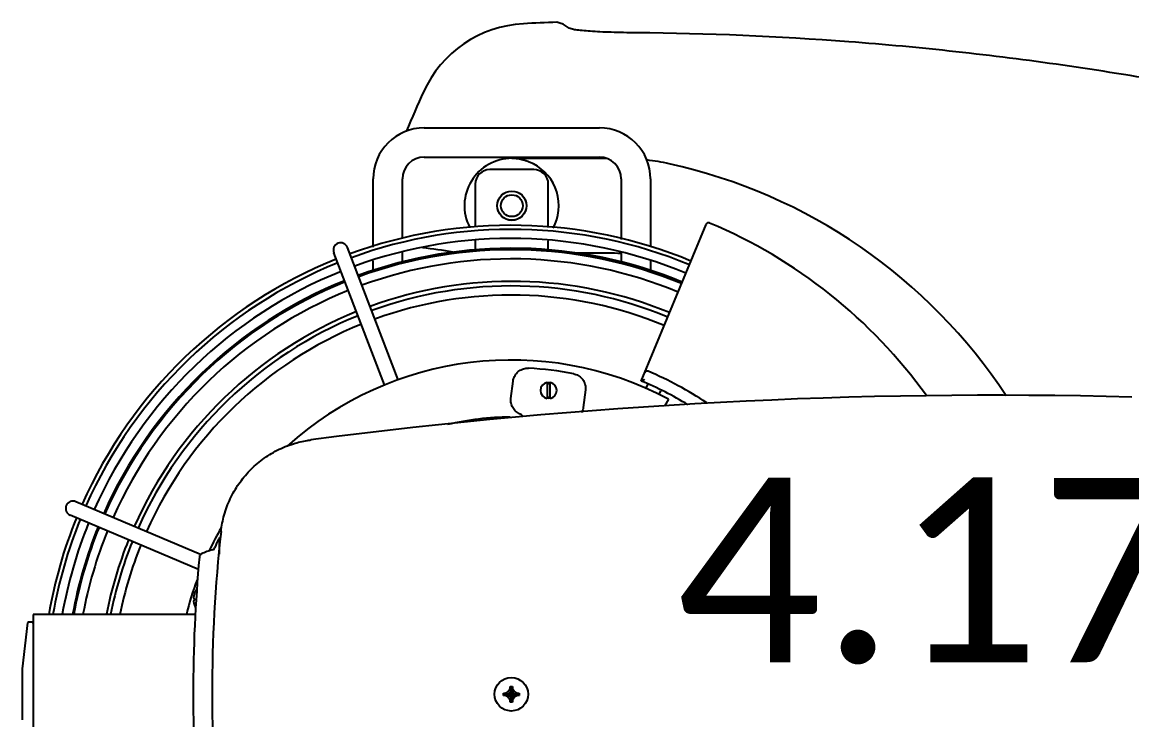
# Model space of a CAD drawing. Header units: millimetres. Extents: x -10496 to -5455, y -188 to 7293.
# Drawn here: x -6885.12 to -6836.99, y 5732.15 to 5762.44 of the extents above; entities that cross this region are included whole.
import ezdxf

# ---------------------------------------------------------------- set-up
doc = ezdxf.new("R2010")
doc.units = ezdxf.units.MM
doc.layers.add('Kıtc-008 Rakam', color=1, linetype='Continuous')
doc.styles.get("Standard").update_dxf_attribs({"font": 'calibri.ttf', "height": 15})

# ---------------------------------------------------------------- blocks, each defined once
blk = doc.blocks.new('A$C607e6588')
at = {"color": 7, "linetype": 'Continuous'}
for p, q in [((1.5375, 2.6503), (0.8665, 2.9282)), ((1.6151, 2.7664), (1.6449, 2.7506)), ((1.5952, 2.7275), (1.5799, 2.7346)), ((0.6718, 2.69), (0.9619, 2.69)), ((1.02, 2.69), (1.0667, 2.69)), ((1.5688, 2.6708), (1.5518, 2.6787)), ((0.6718, 2.565), (0.9308, 2.565)), ((0.9889, 2.565), (1.0309, 2.565)), ((0.453, 1.7213), (0.453, 2.4712)), ((0.578, 1.7213), (0.578, 2.4712)), ((0.5833, 2.0963), (0.5833, 2.501)), ((0.9893, 2.5078), (0.9893, 2.3737)), ((1.5756, 2.4111), (1.6507, 2.4019)), ((0.8801, 2.2525), (0.694, 2.2525)), ((0.9798, 2.2525), (0.9368, 2.2525)), ((1.6121, 2.2599), (1.5434, 2.2599)), ((1.5434, 2.2479), (1.6121, 2.2479)), ((0.6315, 2.19), (0.6315, 2.0025)), ((1.6127, 2.0926), (1.5376, 2.1018)), ((2.8461, 2.0986), (2.9134, 2.0894)), ((2.8461, 2.0894), (2.9134, 2.0986)), ((2.8545, 2.0988), (2.9049, 2.0892)), ((2.8545, 2.0892), (2.9049, 2.0988)), ((2.8923, 2.0815), (2.8672, 2.1065)), ((2.8672, 2.0815), (2.8923, 2.1065)), ((2.8845, 2.0688), (2.8749, 2.1192)), ((2.8749, 2.0688), (2.8845, 2.1192)), ((2.8844, 2.0603), (2.8751, 2.1277)), ((2.8751, 2.0603), (2.8844, 2.1277)), ((0.694, 1.94), (0.878, 1.94)), ((0.9344, 1.94), (0.9798, 1.94)), ((0.9261, 1.6275), (0.6718, 1.6275)), ((1.0309, 1.6275), (0.985, 1.6275)), ((1.5318, 1.61), (0.9653, 1.3926)), ((1.5541, 1.5517), (0.9877, 1.3342)), ((0.964, 1.5025), (0.6718, 1.5025)), ((1.0667, 1.5025), (1.0229, 1.5025)), ((2.2076, 0.8443), (2.2076, 0.8495)), ((2.2788, 0.8443), (2.2076, 0.8443)), ((2.2807, 0.7628), (2.0544, 0.2296)), ((2.345, 0.7542), (2.1119, 0.2052)), ((2.432, 0.7459), (2.4331, 0.7472)), ((2.5379, 0.7409), (2.5379, 0.047)), ((2.5379, 0.047), (3.2216, 0.047)), ((2.5706, 0.0433), (2.5706, 0.027)), ((2.5739, 0.0233), (2.7704, 0)), ((2.7704, 0), (2.9891, 0))]:
    blk.add_line(p, q, dxfattribs=at)
for centre, radius in [((0.7863, 2.0963), 0.0628), ((0.7863, 2.0963), 0.0622), ((0.7863, 2.0963), 0.0467), ((2.8797, 2.094), 0.0716)]:
    blk.add_circle(centre, radius, dxfattribs=at)
for centre, radius, start, end in [((24.1389, 4.165), 22.5403, 178.51076, 187.46705), ((2.88, 2.268), 2.328, 123.3226, 167.5457), ((2.8799, 2.0943), 2.1905, 125.7596, 157.2042), ((0.8708, 2.9386), 0.0113, 157.2151, 247.5007), ((2.8799, 2.0943), 1.503, 146.1952, 157.0679), ((2.8797, 2.094), 2.0095, 157.4934, 200.107), ((2.8797, 2.094), 1.992, 157.4933, 200.0995), ((2.8797, 2.094), 1.953, 157.493, 200.0811), ((2.88, 2.0963), 1.9114, 157.5601, 200.1213), ((2.8797, 2.094), 1.9045, 157.4929, 200.0579), ((2.8797, 2.094), 1.8655, 157.4926, 200.038), ((2.8799, 2.0943), 1.453, 148.6619, 157.5), ((1.5833, 2.5544), 1, 167.5457, 173.123), ((2.88, 2.0963), 1.7695, 157.5647, 200.0509), ((2.8797, 2.094), 1.7495, 157.4924, 199.9748), ((2.8797, 2.094), 1.4323, 152, 222.0499), ((2.8797, 2.094), 1.7105, 157.4921, 199.9489), ((0.6718, 2.4712), 0.2188, 90, 180), ((1.506, 2.6755), 0.0113, 157.0679, 247.4991), ((0.6718, 2.4712), 0.0938, 90, 180), ((1.7393, 2.5078), 0.75, 175.6155, 180), ((2.8797, 2.094), 1.3988, 168.9942, 177.0058), ((12.488, 2.8089), 12.4988, 182.38278, 183.04154), ((0.7863, 2.0963), 0.2014, 61.3712, 152.6855), ((1.5778, 2.2539), 0.0349, 9.9066, 170.0934), ((0.694, 2.19), 0.0625, 90, 180), ((1.5778, 2.2539), 0.0349, 189.9066, 350.0934), ((1.5778, 2.2539), 0.0325, 169.2722, 190.6978), ((1.5778, 2.2539), 0.0287, 167.9386, 192.0614), ((1.5778, 2.2539), 0.0287, 347.9386, 12.0614), ((1.5778, 2.2539), 0.0325, 349.2722, 10.6978), ((0.5049, 2.1722), 0.4988, 183.0415, 245.6038), ((0.7863, 2.0963), 0.203, 180, 297.2669), ((2.8797, 2.094), 1.1875, 180.2133, 193.3222), ((0.694, 2.0025), 0.0625, 180, 270), ((7.1673, 0.9072), 6.2532, 171.37709, 172.59114), ((2.8799, 7.4088), 6.2488, 245.60383, 247.27767), ((0.6718, 1.7213), 0.2188, 180, 270), ((0.6718, 1.7213), 0.0938, 180, 270), ((2.88, 2.0963), 1.7695, 202.0765, 246.0085), ((2.8797, 2.094), 1.7495, 202.0235, 245.9756), ((2.8797, 2.094), 1.7105, 202.0464, 245.9509), ((0.9765, 1.3634), 0.0312, 111, 291), ((2.88, 2.0963), 1.9114, 201.9965, 246.0823), ((2.8797, 2.094), 1.9045, 201.9419, 246.058), ((2.8797, 2.094), 1.8655, 201.9632, 246.0375), ((2.8797, 2.094), 2.0095, 201.8927, 246.1071), ((2.8797, 2.094), 1.992, 201.9003, 246.0995), ((2.8797, 2.094), 1.953, 201.92, 246.0806), ((2.8797, 2.094), 1.4323, 240.142, 244.5535), ((2.8799, 7.1342), 6.3215, 263.65885, 276.33709), ((2.2194, 0.8471), 0.0075, 202.747, 238.4564), ((2.2887, 0.9601), 0.14, 238.4564, 254.2108), ((2.2465, 0.8109), 0.015, 14.2148, 74.2108), ((2.5034, 0.876), 0.25, 194.2148, 205.8248), ((2.2919, 0.7736), 0.015, 205.8248, 264.7665), ((2.8797, 7.1918), 6.46, 264.76647, 275.23353), ((2.8797, 2.094), 1.4323, 249.9587, 256.1647), ((2.4735, 0.8056), 0.0727, 235.2134, 253.1056), ((2.4735, 0.8056), 0.0727, 286.8944, 299.3559), ((2.8797, 2.094), 1.7105, 248.0464, 258.4663), ((2.88, 2.0963), 1.7695, 248.0359, 258.8218), ((2.8797, 2.094), 1.7495, 248.0238, 258.7243), ((2.8797, 2.094), 1.8655, 247.9629, 259.4162), ((2.88, 2.0963), 1.9114, 247.9592, 259.6642), ((2.8797, 2.094), 1.9045, 247.9419, 259.6358), ((2.8797, 2.094), 1.992, 247.9004, 260.0973), ((2.8797, 2.094), 1.953, 247.9197, 259.8967), ((2.0832, 0.2174), 0.0312, 157, 337), ((2.8797, 2.094), 2.0095, 247.8928, 260.1848), ((2.5744, 0.0433), 0.00375, 90, 180), ((2.5744, 0.027), 0.00375, 180, 263.2501)]:
    blk.add_arc(centre, radius, start, end, dxfattribs=at)
for points, start_tangent, end_tangent in [([(0.5747, 6.2905), (0.3478, 5.3737), (0.1846, 4.455), (0.0841, 3.5387), (0.0457, 2.6303)], (-1.012337, -3.567641), (-0.029982, -3.708367)), ([(1.5314, 2.665), (1.5334, 2.6602), (1.5353, 2.6556), (1.5368, 2.6519), (1.5375, 2.6503)], (0.00602, -0.014694), (0.006077, -0.014671)), ([(0.0457, 2.6303), (0.0449, 2.5742), (0.0435, 2.5215), (0.0416, 2.4737), (0.0391, 2.4317), (0.0362, 2.3968), (0.0329, 2.3697), (0.0292, 2.351), (0.0254, 2.3413)], (-0.002349, -0.290515), (-0.176273, -0.230938)), ([(1.5066, 2.3611), (1.5094, 2.371), (1.5139, 2.3805), (1.5198, 2.389), (1.5271, 2.3964), (1.5356, 2.4026), (1.5449, 2.4072), (1.5548, 2.4102), (1.5652, 2.4116), (1.5756, 2.4111)], (0.017885, 0.09196), (0.092985, -0.011417)), ([(1.6507, 2.4019), (1.6605, 2.3999), (1.6698, 2.3964), (1.6721, 2.3953)], (0.022326, -0.002741), (0.019947, -0.010448)), ([(0.0254, 2.3413), (0.0138, 2.324), (0.0053, 2.3067), (0, 2.2893)], (-0.035395, -0.046372), (-0.012151, -0.057058)), ([(0.6074, 2.1887), (0.6006, 2.1743), (0.5955, 2.161), (0.5915, 2.1481), (0.5884, 2.1353), (0.5861, 2.1223), (0.5847, 2.1093), (0.5841, 2.0963)], (-0.04411, -0.085409), (-0.001137, -0.096121)), ([(1.5376, 2.1018), (1.5274, 2.1039), (1.5177, 2.1077), (1.5088, 2.113), (1.5009, 2.1198), (1.4941, 2.1278), (1.4889, 2.1368), (1.4852, 2.1465), (1.4831, 2.1567), (1.4828, 2.1671)], (-0.092985, 0.011417), (0.004894, 0.093555)), ([(1.6901, 2.1435), (1.6852, 2.1399), (1.6808, 2.135), (1.6775, 2.1293)], (-0.016569, -0.00986), (-0.007793, -0.017595)), ([(1.6775, 2.1293), (1.6727, 2.1205), (1.6667, 2.1126), (1.6594, 2.1058), (1.6512, 2.1002), (1.6421, 2.096), (1.6326, 2.0933), (1.6227, 2.0921), (1.6127, 2.0926)], (-0.032256, -0.07283), (-0.07906, 0.009707)), ([(2.8461, 2.0894), (2.846, 2.0925), (2.846, 2.0955), (2.8461, 2.0986)], (-0.000175, 0.009285), (0.000175, 0.009285)), ([(2.8461, 2.0986), (2.849, 2.0987), (2.8518, 2.0988), (2.8545, 2.0988)], (0.008458, 0.000184), (0.008459, 0.000132)), ([(2.8545, 2.0988), (2.8573, 2.1006), (2.8604, 2.1024), (2.8637, 2.1044), (2.8672, 2.1065)], (0.012541, 0.007938), (0.012784, 0.007541)), ([(2.8672, 2.1065), (2.8692, 2.1099), (2.8712, 2.1131), (2.8731, 2.1162), (2.8749, 2.1192)], (0.007541, 0.012784), (0.007938, 0.012541)), ([(2.8749, 2.1192), (2.875, 2.122), (2.875, 2.1248), (2.8751, 2.1277)], (0.000132, 0.008459), (0.000184, 0.008458)), ([(2.8751, 2.1277), (2.8766, 2.1277), (2.8782, 2.1277), (2.8797, 2.1277)], (0.004642, 0.000087), (0.004643, 0)), ([(2.8797, 2.1277), (2.8813, 2.1277), (2.8828, 2.1277), (2.8844, 2.1277)], (0.004643, 0), (0.004642, -0.000087)), ([(2.8844, 2.1277), (2.8844, 2.1248), (2.8845, 2.122), (2.8845, 2.1192)], (0.000184, -0.008458), (0.000132, -0.008459)), ([(2.8845, 2.1192), (2.8864, 2.1162), (2.8883, 2.1131), (2.8903, 2.1099), (2.8923, 2.1065)], (0.007938, -0.012541), (0.007541, -0.012784)), ([(2.8923, 2.1065), (2.8958, 2.1044), (2.8991, 2.1024), (2.9021, 2.1006), (2.9049, 2.0988)], (0.012784, -0.007541), (0.012541, -0.007938)), ([(2.9049, 2.0988), (2.9077, 2.0988), (2.9105, 2.0987), (2.9134, 2.0986)], (0.008459, -0.000132), (0.008458, -0.000184)), ([(2.9134, 2.0986), (2.9134, 2.0955), (2.9134, 2.0925), (2.9134, 2.0894)], (0.000175, -0.009285), (-0.000175, -0.009285)), ([(2.8545, 2.0892), (2.8518, 2.0892), (2.8489, 2.0893), (2.8461, 2.0894)], (-0.008459, 0.000132), (-0.008458, 0.000184)), ([(2.8672, 2.0815), (2.8637, 2.0836), (2.8604, 2.0856), (2.8573, 2.0874), (2.8545, 2.0892)], (-0.012784, 0.007541), (-0.012541, 0.007938)), ([(2.8749, 2.0688), (2.8731, 2.0718), (2.8712, 2.0749), (2.8692, 2.0781), (2.8672, 2.0815)], (-0.007938, 0.012541), (-0.007541, 0.012784)), ([(2.8751, 2.0603), (2.875, 2.0632), (2.875, 2.066), (2.8749, 2.0688)], (-0.000184, 0.008458), (-0.000132, 0.008459)), ([(2.8797, 2.0603), (2.8782, 2.0603), (2.8766, 2.0603), (2.8751, 2.0603)], (-0.004643, 0), (-0.004642, 0.000087)), ([(2.8844, 2.0603), (2.8828, 2.0603), (2.8813, 2.0603), (2.8797, 2.0603)], (-0.004642, -0.000087), (-0.004643, 0)), ([(2.8845, 2.0688), (2.8845, 2.066), (2.8844, 2.0632), (2.8844, 2.0603)], (-0.000132, -0.008459), (-0.000184, -0.008458)), ([(2.8923, 2.0815), (2.8903, 2.0781), (2.8883, 2.0749), (2.8864, 2.0718), (2.8845, 2.0688)], (-0.007541, -0.012784), (-0.007938, -0.012541)), ([(2.9049, 2.0892), (2.9021, 2.0874), (2.8991, 2.0856), (2.8958, 2.0836), (2.8923, 2.0815)], (-0.012541, -0.007938), (-0.012784, -0.007541)), ([(2.9134, 2.0894), (2.9105, 2.0893), (2.9077, 2.0892), (2.9049, 2.0892)], (-0.008458, -0.000184), (-0.008459, -0.000132)), ([(1.7921, 1.2202), (1.7898, 1.2357)], (-0.002589, 0.015487), (-0.002039, 0.015557)), ([(2.1817, 0.8514), (2.1123, 0.8648), (2.0419, 0.8908), (1.9779, 0.9276), (1.9216, 0.9737), (1.8733, 1.0288), (1.8343, 1.0919), (1.8061, 1.1614), (1.7921, 1.2202)], (-0.57166, 0.063527), (-0.09492, 0.567737)), ([(2.4524, 0.7361), (2.4544, 0.7355)], (0.001996, -0.000601), (0.002012, -0.000543)), ([(2.4544, 0.7355), (2.4554, 0.7353)], (0.000984, -0.000266), (0.000988, -0.000252)), ([(2.4554, 0.7353), (2.4564, 0.735)], (0.000967, -0.000247), (0.000971, -0.000234)), ([(2.4564, 0.735), (2.4583, 0.7346)], (0.001884, -0.000453), (0.001895, -0.000403)), ([(2.4583, 0.7346), (2.4599, 0.7343)], (0.00159, -0.000288), (0.001598, -0.000239)), ([(2.4599, 0.7343), (2.4606, 0.7342)], (0.000722, -0.000108), (0.000724, -0.000098)), ([(2.4606, 0.7342), (2.4616, 0.7341)], (0.001001, -0.000136), (0.001004, -0.000117)), ([(2.4616, 0.7341), (2.4627, 0.734)], (0.001108, -0.000129), (0.001111, -0.000106)), ([(2.4627, 0.734), (2.4635, 0.7339)], (0.000751, -0.000072), (0.000752, -0.000061)), ([(2.4635, 0.7339), (2.4654, 0.7338)], (0.001995, -0.000163), (0.001999, -0.00009)), ([(2.4654, 0.7338), (2.4666, 0.7339)], (0.001169, 0.000088), (0.001163, 0.000152)), ([(2.4666, 0.7339), (2.4671, 0.734)], (0.000464, 0.000061), (0.000463, 0.000071)), ([(2.4671, 0.734), (2.4678, 0.7341)], (0.000675, 0.000103), (0.000672, 0.000123)), ([(2.4678, 0.7341), (2.4684, 0.7342)], (0.000645, 0.000118), (0.000641, 0.000135)), ([(2.4684, 0.7342), (2.4689, 0.7343)], (0.000468, 0.000099), (0.000466, 0.000108)), ([(2.4689, 0.7343), (2.4699, 0.7346)], (0.00109, 0.000251), (0.001078, 0.000297)), ([(2.4699, 0.7346), (2.47, 0.735)], (0.000055, 0.000428), (0.000055, 0.000428)), ([(2.47, 0.735), (2.4701, 0.7355)], (0.000064, 0.000499), (0.000065, 0.000499)), ([(2.4701, 0.7361), (2.4712, 0.7361)], (0.001109, -0.000043), (0.001109, -0.000028)), ([(2.4701, 0.7355), (2.4701, 0.7361)], (0.000075, 0.000572), (0.000076, 0.000572)), ([(2.4712, 0.7361), (2.4718, 0.736)], (0.000567, -0.000015), (0.000567, -0.000011)), ([(2.4718, 0.736), (2.4724, 0.736)], (0.000547, -0.00001), (0.000548, -0.000007)), ([(2.4724, 0.736), (2.4735, 0.736)], (0.00112, -0.000014), (0.00112, 0)), ([(2.4735, 0.736), (2.4746, 0.736)], (0.00112, 0), (0.00112, 0.000014)), ([(2.4746, 0.736), (2.4752, 0.736)], (0.000548, 0.000007), (0.000547, 0.00001)), ([(2.4752, 0.736), (2.4757, 0.7361)], (0.000567, 0.000011), (0.000567, 0.000015)), ([(2.4757, 0.7361), (2.4768, 0.7361)], (0.001109, 0.000028), (0.001109, 0.000043)), ([(2.4768, 0.7361), (2.4769, 0.7355), (2.477, 0.735), (2.477, 0.7346)], (0.000198, -0.001499), (0.000191, -0.0015)), ([(2.477, 0.7346), (2.4781, 0.7343)], (0.001078, -0.000297), (0.00109, -0.000251)), ([(2.4781, 0.7343), (2.4786, 0.7342)], (0.000466, -0.000108), (0.000468, -0.000099)), ([(2.4786, 0.7342), (2.4792, 0.7341)], (0.000641, -0.000135), (0.000645, -0.000118)), ([(2.4792, 0.7341), (2.4799, 0.734)], (0.000672, -0.000123), (0.000675, -0.000103)), ([(2.4799, 0.734), (2.4804, 0.7339)], (0.000463, -0.000071), (0.000464, -0.000061)), ([(2.4804, 0.7339), (2.4815, 0.7338)], (0.001163, -0.000152), (0.001169, -0.000088)), ([(2.4815, 0.7338), (2.4835, 0.7339)], (0.001999, 0.00009), (0.001995, 0.000163)), ([(2.4835, 0.7339), (2.4843, 0.734)], (0.000752, 0.000061), (0.000751, 0.000072)), ([(2.4843, 0.734), (2.4854, 0.7341)], (0.001111, 0.000106), (0.001108, 0.000129)), ([(2.4854, 0.7341), (2.4864, 0.7342)], (0.001004, 0.000117), (0.001001, 0.000136)), ([(2.4864, 0.7342), (2.4871, 0.7343)], (0.000724, 0.000098), (0.000722, 0.000108)), ([(2.4871, 0.7343), (2.4887, 0.7346)], (0.001598, 0.000239), (0.00159, 0.000288)), ([(2.4887, 0.7346), (2.4906, 0.735)], (0.001895, 0.000403), (0.001884, 0.000453)), ([(2.4906, 0.735), (2.4916, 0.7353)], (0.000971, 0.000234), (0.000967, 0.000247)), ([(2.4916, 0.7353), (2.4925, 0.7355)], (0.000988, 0.000252), (0.000984, 0.000266)), ([(2.4925, 0.7355), (2.4945, 0.7361)], (0.002012, 0.000543), (0.001996, 0.000601))]:
    blk.add_spline(points, degree=3, dxfattribs=dict(at, start_tangent=start_tangent, end_tangent=end_tangent))
for points, start_tangent in [([(2.4524, 0.7361), (2.4524, 0.736)], (-0.000047, -0.000057)), ([(2.4524, 0.7361), (2.4524, 0.736)], (-0.000047, -0.000057)), ([(2.4945, 0.7361), (2.4946, 0.736)], (0.000047, -0.000057)), ([(2.4945, 0.7361), (2.4946, 0.736)], (0.000047, -0.000057))]:
    blk.add_spline(points, degree=3, dxfattribs=dict(at, start_tangent=start_tangent))

msp = doc.modelspace()

# ---------------------------------------------------------------- block references
at = {"xscale": 10.1315789473, "yscale": 10.1315789473, "zscale": 10.1315789473, "rotation": 270}
msp.add_blockref('A$C607e6588', (-6885.122, 5762.437), dxfattribs=at)

# ---------------------------------------------------------------- texts
at = {"layer": 'Kıtc-008 Rakam', "color": 1}
msp.add_text('4.17', height=8, dxfattribs=at).set_placement((-6856.752, 5734.655))

doc.saveas('drawing.dxf')
